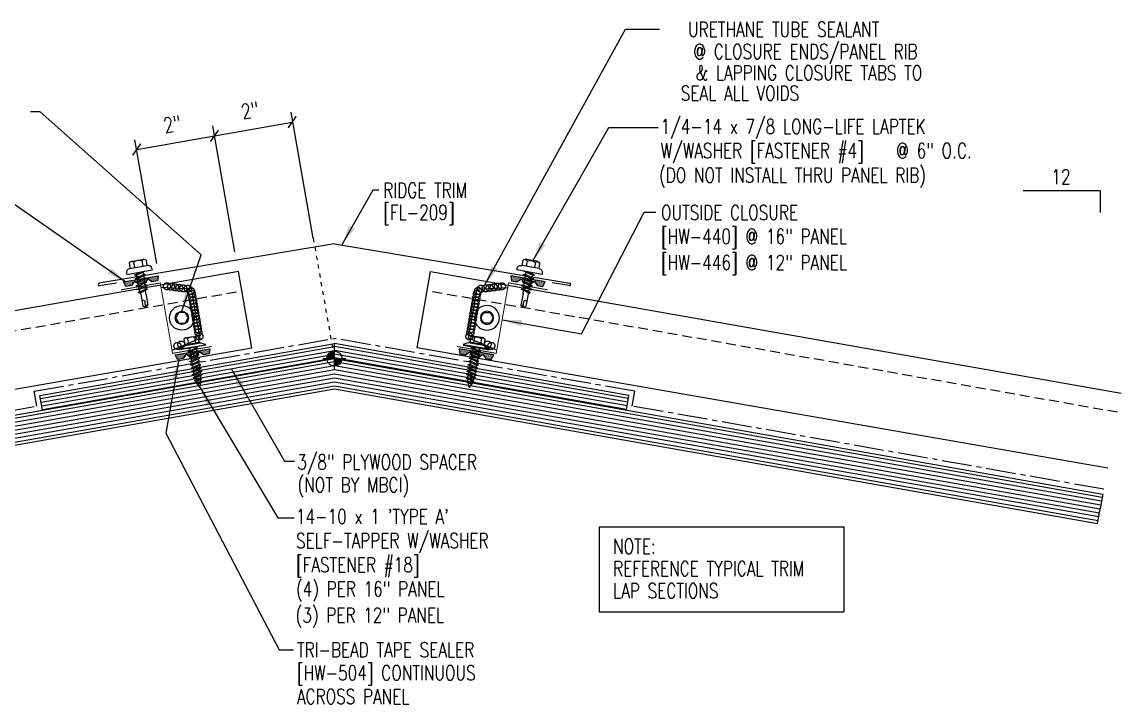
# Model space of a CAD drawing. Header units: inches. Extents: x 0.2 to 42.1, y 16.6 to 33.7.
# Drawn here: x 14.43 to 42.08, y 16.55 to 33.7 of the extents above; entities that cross this region are included whole.
import ezdxf
from ezdxf.enums import TextEntityAlignment as Align

# ---------------------------------------------------------------- set-up
doc = ezdxf.new("R2010")
doc.units = ezdxf.units.IN
doc.header["$MEASUREMENT"] = 0
for name, pattern in [('CENTER2', [1.125, 0.75, -0.125, 0.125, -0.125]), ('DASH2', [0.1875, 0.125, -0.0625]), ('DOT2', [0.125, 0, -0.125])]:
    doc.linetypes.add(name, pattern=pattern)
for name, color, linetype in [('BARRIER', 253, 'CENTER2'), ('CLO', 3, 'Continuous'), ('DIM', 2, 'Continuous'), ('FASTENER', 9, 'Continuous'), ('MARK', 1, 'Continuous'), ('PANEL', 11, 'Continuous'), ('SEALANT', 253, 'CENTER2'), ('SECTION', 11, 'Continuous'), ('TAPE', 8, 'Continuous'), ('TEXT', 2, 'Continuous'), ('TRIM', 6, 'Continuous'), ('wood', 3, 'Continuous')]:
    doc.layers.add(name, color=color, linetype=linetype)
doc.styles.add('TEXT', font='SIMPLEX', dxfattribs={"width": 0.75, "height": 6})
doc.styles.add('TEXT1', font='ROMANS.shx', dxfattribs={"width": 0.75, "height": 0.375})
doc.dimstyles.new('DETAIL$7', dxfattribs={"dimscale": 4, "dimtxt": 6, "dimasz": 0.125, "dimexe": 0.0625, "dimexo": 0.125, "dimgap": 0.0625, "dimtad": 1, "dimdec": 5, "dimzin": 3, "dimdsep": 46, "dimlunit": 4, "dimtxsty": 'TEXT', "dimblk": 'ARCHTICK', "dimcen": 0.0625, "dimclrd": 7, "dimclre": 7, "dimclrt": 2, "dimadec": 0, "dimazin": 0, "dimtfac": 0.666667, "dimtdec": 5, "dimtmove": 0, "dimatfit": 3, "dimfxl": 0, "dimfrac": 2, "dimtolj": 1, "dimtzin": 3, "dimarcsym": 0})

# ---------------------------------------------------------------- blocks, each defined once
blk = doc.blocks.new('*X5')
at = {"color": 0}
for p, q in [((-0.434, 0.135), (-0.434, 0.135)), ((-0.434, 0.123), (-0.434, 0.123)), ((-0.422, 0.141), (-0.422, 0.141)), ((-0.422, 0.129), (-0.422, 0.129)), ((-0.422, 0.117), (-0.422, 0.117)), ((-0.422, 0.105), (-0.422, 0.105)), ((-0.422, 0.094), (-0.422, 0.094)), ((-0.422, 0.082), (-0.422, 0.082)), ((-0.41, 0.135), (-0.41, 0.135)), ((-0.41, 0.123), (-0.41, 0.123)), ((-0.41, 0.111), (-0.41, 0.111)), ((-0.41, 0.1), (-0.41, 0.1)), ((-0.41, 0.088), (-0.41, 0.088)), ((-0.41, 0.076), (-0.41, 0.076)), ((-0.41, 0.064), (-0.41, 0.064)), ((-0.41, 0.053), (-0.41, 0.053)), ((-0.41, 0.041), (-0.41, 0.041)), ((-0.398, 0.141), (-0.398, 0.141)), ((-0.398, 0.129), (-0.398, 0.129)), ((-0.398, 0.117), (-0.398, 0.117)), ((-0.398, 0.105), (-0.398, 0.105)), ((-0.398, 0.094), (-0.398, 0.094)), ((-0.398, 0.082), (-0.398, 0.082)), ((-0.398, 0.07), (-0.398, 0.07)), ((-0.398, 0.059), (-0.398, 0.059)), ((-0.398, 0.047), (-0.398, 0.047)), ((-0.398, 0.035), (-0.398, 0.035)), ((-0.398, 0.023), (-0.398, 0.023)), ((-0.387, 0.135), (-0.387, 0.135)), ((-0.387, 0.123), (-0.387, 0.123)), ((-0.387, 0.111), (-0.387, 0.111)), ((-0.387, 0.1), (-0.387, 0.1)), ((-0.387, 0.088), (-0.387, 0.088)), ((-0.387, 0.076), (-0.387, 0.076)), ((-0.387, 0.064), (-0.387, 0.064)), ((-0.387, 0.053), (-0.387, 0.053)), ((-0.387, 0.041), (-0.387, 0.041)), ((-0.387, 0.029), (-0.387, 0.029)), ((-0.375, 0.141), (-0.375, 0.141)), ((-0.375, 0.129), (-0.375, 0.129)), ((-0.375, 0.117), (-0.375, 0.117)), ((-0.375, 0.105), (-0.375, 0.105)), ((-0.375, 0.094), (-0.375, 0.094)), ((-0.375, 0.082), (-0.375, 0.082)), ((-0.375, 0.07), (-0.375, 0.07)), ((-0.375, 0.059), (-0.375, 0.059)), ((-0.375, 0.047), (-0.375, 0.047)), ((-0.375, 0.035), (-0.375, 0.035)), ((-0.375, 0.023), (-0.375, 0.023)), ((-0.363, 0.135), (-0.363, 0.135)), ((-0.363, 0.123), (-0.363, 0.123)), ((-0.363, 0.111), (-0.363, 0.111)), ((-0.363, 0.1), (-0.363, 0.1)), ((-0.363, 0.088), (-0.363, 0.088)), ((-0.363, 0.076), (-0.363, 0.076)), ((-0.363, 0.064), (-0.363, 0.064)), ((-0.363, 0.053), (-0.363, 0.053)), ((-0.363, 0.041), (-0.363, 0.041)), ((-0.363, 0.029), (-0.363, 0.029)), ((-0.352, 0.141), (-0.352, 0.141)), ((-0.352, 0.129), (-0.352, 0.129)), ((-0.352, 0.117), (-0.352, 0.117)), ((-0.352, 0.105), (-0.352, 0.105)), ((-0.352, 0.094), (-0.352, 0.094)), ((-0.352, 0.082), (-0.352, 0.082)), ((-0.352, 0.07), (-0.352, 0.07)), ((-0.352, 0.059), (-0.352, 0.059)), ((-0.352, 0.047), (-0.352, 0.047)), ((-0.352, 0.035), (-0.352, 0.035)), ((-0.352, 0.023), (-0.352, 0.023)), ((-0.34, 0.135), (-0.34, 0.135)), ((-0.34, 0.123), (-0.34, 0.123)), ((-0.34, 0.111), (-0.34, 0.111)), ((-0.34, 0.1), (-0.34, 0.1)), ((-0.34, 0.088), (-0.34, 0.088)), ((-0.34, 0.076), (-0.34, 0.076)), ((-0.34, 0.064), (-0.34, 0.064)), ((-0.34, 0.053), (-0.34, 0.053)), ((-0.34, 0.041), (-0.34, 0.041)), ((-0.34, 0.029), (-0.34, 0.029)), ((-0.328, 0.141), (-0.328, 0.141)), ((-0.328, 0.129), (-0.328, 0.129)), ((-0.328, 0.117), (-0.328, 0.117)), ((-0.328, 0.105), (-0.328, 0.105)), ((-0.328, 0.094), (-0.328, 0.094)), ((-0.328, 0.082), (-0.328, 0.082)), ((-0.328, 0.07), (-0.328, 0.07)), ((-0.328, 0.059), (-0.328, 0.059)), ((-0.328, 0.047), (-0.328, 0.047)), ((-0.328, 0.035), (-0.328, 0.035)), ((-0.328, 0.023), (-0.328, 0.023)), ((-0.316, 0.135), (-0.316, 0.135)), ((-0.316, 0.123), (-0.316, 0.123)), ((-0.316, 0.111), (-0.316, 0.111)), ((-0.316, 0.1), (-0.316, 0.1)), ((-0.316, 0.088), (-0.316, 0.088)), ((-0.316, 0.076), (-0.316, 0.076)), ((-0.316, 0.064), (-0.316, 0.064)), ((-0.316, 0.053), (-0.316, 0.053)), ((-0.316, 0.041), (-0.316, 0.041)), ((-0.316, 0.029), (-0.316, 0.029)), ((-0.305, 0.141), (-0.305, 0.141)), ((-0.305, 0.129), (-0.305, 0.129)), ((-0.305, 0.117), (-0.305, 0.117)), ((-0.305, 0.105), (-0.305, 0.105)), ((-0.305, 0.094), (-0.305, 0.094)), ((-0.305, 0.082), (-0.305, 0.082)), ((-0.305, 0.07), (-0.305, 0.07)), ((-0.305, 0.059), (-0.305, 0.059)), ((-0.305, 0.047), (-0.305, 0.047)), ((-0.305, 0.035), (-0.305, 0.035)), ((-0.305, 0.023), (-0.305, 0.023)), ((-0.293, 0.135), (-0.293, 0.135)), ((-0.293, 0.123), (-0.293, 0.123)), ((-0.293, 0.111), (-0.293, 0.111)), ((-0.293, 0.1), (-0.293, 0.1)), ((-0.293, 0.088), (-0.293, 0.088)), ((-0.293, 0.076), (-0.293, 0.076)), ((-0.293, 0.064), (-0.293, 0.064)), ((-0.293, 0.053), (-0.293, 0.053)), ((-0.293, 0.041), (-0.293, 0.041)), ((-0.293, 0.029), (-0.293, 0.029)), ((-0.281, 0.141), (-0.281, 0.141)), ((-0.281, 0.129), (-0.281, 0.129)), ((-0.281, 0.117), (-0.281, 0.117)), ((-0.281, 0.105), (-0.281, 0.105)), ((-0.281, 0.094), (-0.281, 0.094)), ((-0.281, 0.082), (-0.281, 0.082)), ((-0.281, 0.07), (-0.281, 0.07)), ((-0.281, 0.059), (-0.281, 0.059)), ((-0.281, 0.047), (-0.281, 0.047)), ((-0.281, 0.035), (-0.281, 0.035)), ((-0.281, 0.023), (-0.281, 0.023)), ((-0.27, 0.135), (-0.27, 0.135)), ((-0.27, 0.123), (-0.27, 0.123)), ((-0.27, 0.111), (-0.27, 0.111)), ((-0.27, 0.1), (-0.27, 0.1)), ((-0.27, 0.088), (-0.27, 0.088)), ((-0.27, 0.076), (-0.27, 0.076)), ((-0.27, 0.064), (-0.27, 0.064)), ((-0.27, 0.053), (-0.27, 0.053)), ((-0.27, 0.041), (-0.27, 0.041)), ((-0.27, 0.029), (-0.27, 0.029)), ((-0.258, 0.141), (-0.258, 0.141)), ((-0.258, 0.129), (-0.258, 0.129)), ((-0.258, 0.117), (-0.258, 0.117)), ((-0.258, 0.105), (-0.258, 0.105)), ((-0.258, 0.094), (-0.258, 0.094)), ((-0.258, 0.082), (-0.258, 0.082)), ((-0.258, 0.07), (-0.258, 0.07)), ((-0.258, 0.059), (-0.258, 0.059)), ((-0.258, 0.047), (-0.258, 0.047)), ((-0.258, 0.035), (-0.258, 0.035)), ((-0.258, 0.023), (-0.258, 0.023)), ((-0.246, 0.135), (-0.246, 0.135)), ((-0.246, 0.123), (-0.246, 0.123)), ((-0.246, 0.111), (-0.246, 0.111)), ((-0.246, 0.1), (-0.246, 0.1)), ((-0.246, 0.088), (-0.246, 0.088)), ((-0.246, 0.076), (-0.246, 0.076)), ((-0.246, 0.064), (-0.246, 0.064)), ((-0.246, 0.053), (-0.246, 0.053)), ((-0.246, 0.041), (-0.246, 0.041)), ((-0.234, 0.141), (-0.234, 0.141)), ((-0.234, 0.129), (-0.234, 0.129)), ((-0.234, 0.117), (-0.234, 0.117)), ((-0.234, 0.105), (-0.234, 0.105)), ((-0.234, 0.094), (-0.234, 0.094)), ((-0.234, 0.082), (-0.234, 0.082)), ((-0.234, 0.07), (-0.234, 0.07)), ((-0.234, 0.059), (-0.234, 0.059)), ((-0.234, 0.047), (-0.234, 0.047)), ((-0.223, 0.135), (-0.223, 0.135)), ((-0.223, 0.123), (-0.223, 0.123)), ((-0.223, 0.111), (-0.223, 0.111)), ((-0.223, 0.1), (-0.223, 0.1)), ((-0.223, 0.088), (-0.223, 0.088)), ((-0.223, 0.076), (-0.223, 0.076)), ((-0.223, 0.064), (-0.223, 0.064)), ((-0.211, 0.141), (-0.211, 0.141)), ((-0.211, 0.129), (-0.211, 0.129)), ((-0.211, 0.117), (-0.211, 0.117)), ((-0.211, 0.105), (-0.211, 0.105)), ((-0.211, 0.094), (-0.211, 0.094)), ((-0.211, 0.082), (-0.211, 0.082)), ((-0.211, 0.07), (-0.211, 0.07)), ((-0.199, 0.135), (-0.199, 0.135)), ((-0.199, 0.123), (-0.199, 0.123)), ((-0.199, 0.111), (-0.199, 0.111)), ((-0.199, 0.1), (-0.199, 0.1)), ((-0.199, 0.088), (-0.199, 0.088)), ((-0.188, 0.141), (-0.188, 0.141)), ((-0.188, 0.129), (-0.188, 0.129)), ((-0.188, 0.117), (-0.188, 0.117)), ((-0.188, 0.105), (-0.188, 0.105)), ((-0.188, 0.094), (-0.188, 0.094)), ((-0.176, 0.135), (-0.176, 0.135)), ((-0.176, 0.123), (-0.176, 0.123)), ((-0.176, 0.111), (-0.176, 0.111)), ((-0.164, 0.141), (-0.164, 0.141)), ((-0.164, 0.129), (-0.164, 0.129)), ((-0.164, 0.117), (-0.164, 0.117)), ((-0.164, 0.105), (-0.164, 0.105)), ((-0.152, 0.135), (-0.152, 0.135)), ((-0.152, 0.123), (-0.152, 0.123)), ((-0.152, 0.111), (-0.152, 0.111)), ((-0.152, 0.1), (-0.152, 0.1)), ((-0.141, 0.141), (-0.141, 0.141)), ((-0.141, 0.129), (-0.141, 0.129)), ((-0.141, 0.117), (-0.141, 0.117)), ((-0.141, 0.105), (-0.141, 0.105)), ((-0.141, 0.094), (-0.141, 0.094)), ((-0.141, 0.082), (-0.141, 0.082)), ((-0.129, 0.135), (-0.129, 0.135)), ((-0.129, 0.123), (-0.129, 0.123)), ((-0.129, 0.111), (-0.129, 0.111)), ((-0.129, 0.1), (-0.129, 0.1)), ((-0.129, 0.088), (-0.129, 0.088)), ((-0.129, 0.076), (-0.129, 0.076)), ((-0.117, 0.141), (-0.117, 0.141)), ((-0.117, 0.129), (-0.117, 0.129)), ((-0.117, 0.117), (-0.117, 0.117)), ((-0.117, 0.105), (-0.117, 0.105)), ((-0.117, 0.094), (-0.117, 0.094)), ((-0.117, 0.082), (-0.117, 0.082)), ((-0.117, 0.07), (-0.117, 0.07)), ((-0.117, 0.059), (-0.117, 0.059)), ((-0.105, 0.135), (-0.105, 0.135)), ((-0.105, 0.123), (-0.105, 0.123)), ((-0.105, 0.111), (-0.105, 0.111)), ((-0.105, 0.1), (-0.105, 0.1)), ((-0.105, 0.088), (-0.105, 0.088)), ((-0.105, 0.076), (-0.105, 0.076)), ((-0.105, 0.064), (-0.105, 0.064)), ((-0.105, 0.053), (-0.105, 0.053)), ((-0.094, 0.141), (-0.094, 0.141)), ((-0.094, 0.129), (-0.094, 0.129)), ((-0.094, 0.117), (-0.094, 0.117)), ((-0.094, 0.105), (-0.094, 0.105)), ((-0.094, 0.094), (-0.094, 0.094)), ((-0.094, 0.082), (-0.094, 0.082)), ((-0.094, 0.07), (-0.094, 0.07)), ((-0.094, 0.059), (-0.094, 0.059)), ((-0.094, 0.047), (-0.094, 0.047)), ((-0.094, 0.035), (-0.094, 0.035)), ((-0.082, 0.135), (-0.082, 0.135)), ((-0.082, 0.123), (-0.082, 0.123)), ((-0.082, 0.111), (-0.082, 0.111)), ((-0.082, 0.1), (-0.082, 0.1)), ((-0.082, 0.088), (-0.082, 0.088)), ((-0.082, 0.076), (-0.082, 0.076)), ((-0.082, 0.064), (-0.082, 0.064)), ((-0.082, 0.053), (-0.082, 0.053)), ((-0.082, 0.041), (-0.082, 0.041)), ((-0.082, 0.029), (-0.082, 0.029)), ((-0.07, 0.141), (-0.07, 0.141)), ((-0.07, 0.129), (-0.07, 0.129)), ((-0.07, 0.117), (-0.07, 0.117)), ((-0.07, 0.105), (-0.07, 0.105)), ((-0.07, 0.094), (-0.07, 0.094)), ((-0.07, 0.082), (-0.07, 0.082)), ((-0.07, 0.07), (-0.07, 0.07)), ((-0.07, 0.059), (-0.07, 0.059)), ((-0.07, 0.047), (-0.07, 0.047)), ((-0.07, 0.035), (-0.07, 0.035)), ((-0.07, 0.023), (-0.07, 0.023)), ((-0.059, 0.135), (-0.059, 0.135)), ((-0.059, 0.123), (-0.059, 0.123)), ((-0.059, 0.111), (-0.059, 0.111)), ((-0.059, 0.1), (-0.059, 0.1)), ((-0.059, 0.088), (-0.059, 0.088)), ((-0.059, 0.076), (-0.059, 0.076)), ((-0.059, 0.064), (-0.059, 0.064)), ((-0.059, 0.053), (-0.059, 0.053)), ((-0.059, 0.041), (-0.059, 0.041)), ((-0.059, 0.029), (-0.059, 0.029)), ((-0.047, 0.141), (-0.047, 0.141)), ((-0.047, 0.129), (-0.047, 0.129)), ((-0.047, 0.117), (-0.047, 0.117)), ((-0.047, 0.105), (-0.047, 0.105)), ((-0.047, 0.094), (-0.047, 0.094)), ((-0.047, 0.082), (-0.047, 0.082)), ((-0.047, 0.07), (-0.047, 0.07)), ((-0.047, 0.059), (-0.047, 0.059)), ((-0.047, 0.047), (-0.047, 0.047)), ((-0.047, 0.035), (-0.047, 0.035)), ((-0.047, 0.023), (-0.047, 0.023)), ((-0.035, 0.135), (-0.035, 0.135)), ((-0.035, 0.123), (-0.035, 0.123)), ((-0.035, 0.111), (-0.035, 0.111)), ((-0.035, 0.1), (-0.035, 0.1)), ((-0.035, 0.088), (-0.035, 0.088)), ((-0.035, 0.076), (-0.035, 0.076)), ((-0.035, 0.064), (-0.035, 0.064)), ((-0.035, 0.053), (-0.035, 0.053)), ((-0.035, 0.041), (-0.035, 0.041)), ((-0.035, 0.029), (-0.035, 0.029)), ((-0.023, 0.141), (-0.023, 0.141)), ((-0.023, 0.129), (-0.023, 0.129)), ((-0.023, 0.117), (-0.023, 0.117)), ((-0.023, 0.105), (-0.023, 0.105)), ((-0.023, 0.094), (-0.023, 0.094)), ((-0.023, 0.082), (-0.023, 0.082)), ((-0.023, 0.07), (-0.023, 0.07)), ((-0.023, 0.059), (-0.023, 0.059)), ((-0.023, 0.047), (-0.023, 0.047)), ((-0.023, 0.035), (-0.023, 0.035)), ((-0.023, 0.023), (-0.023, 0.023)), ((-0.012, 0.135), (-0.012, 0.135)), ((-0.012, 0.123), (-0.012, 0.123)), ((-0.012, 0.111), (-0.012, 0.111)), ((-0.012, 0.1), (-0.012, 0.1)), ((-0.012, 0.088), (-0.012, 0.088)), ((-0.012, 0.076), (-0.012, 0.076)), ((-0.012, 0.064), (-0.012, 0.064)), ((-0.012, 0.053), (-0.012, 0.053)), ((-0.012, 0.041), (-0.012, 0.041)), ((-0.012, 0.029), (-0.012, 0.029)), ((0, 0.141), (0, 0.141)), ((0, 0.129), (0, 0.129)), ((0, 0.117), (0, 0.117)), ((0, 0.105), (0, 0.105)), ((0, 0.094), (0, 0.094)), ((0, 0.082), (0, 0.082)), ((0, 0.07), (0, 0.07)), ((0, 0.059), (0, 0.059)), ((0, 0.047), (0, 0.047)), ((0, 0.035), (0, 0.035)), ((0, 0.023), (0, 0.023)), ((0.012, 0.135), (0.012, 0.135)), ((0.012, 0.123), (0.012, 0.123)), ((0.012, 0.111), (0.012, 0.111)), ((0.012, 0.1), (0.012, 0.1)), ((0.012, 0.088), (0.012, 0.088)), ((0.012, 0.076), (0.012, 0.076)), ((0.012, 0.064), (0.012, 0.064)), ((0.012, 0.053), (0.012, 0.053)), ((0.012, 0.041), (0.012, 0.041)), ((0.012, 0.029), (0.012, 0.029)), ((0.023, 0.141), (0.023, 0.141)), ((0.023, 0.129), (0.023, 0.129)), ((0.023, 0.117), (0.023, 0.117)), ((0.023, 0.105), (0.023, 0.105)), ((0.023, 0.094), (0.023, 0.094)), ((0.023, 0.082), (0.023, 0.082)), ((0.023, 0.07), (0.023, 0.07)), ((0.023, 0.059), (0.023, 0.059)), ((0.023, 0.047), (0.023, 0.047)), ((0.023, 0.035), (0.023, 0.035)), ((0.023, 0.023), (0.023, 0.023)), ((0.035, 0.135), (0.035, 0.135)), ((0.035, 0.123), (0.035, 0.123)), ((0.035, 0.111), (0.035, 0.111)), ((0.035, 0.1), (0.035, 0.1)), ((0.035, 0.088), (0.035, 0.088)), ((0.035, 0.076), (0.035, 0.076)), ((0.035, 0.064), (0.035, 0.064)), ((0.035, 0.053), (0.035, 0.053)), ((0.035, 0.041), (0.035, 0.041)), ((0.035, 0.029), (0.035, 0.029)), ((0.047, 0.141), (0.047, 0.141)), ((0.047, 0.129), (0.047, 0.129)), ((0.047, 0.117), (0.047, 0.117)), ((0.047, 0.105), (0.047, 0.105)), ((0.047, 0.094), (0.047, 0.094)), ((0.047, 0.082), (0.047, 0.082)), ((0.047, 0.07), (0.047, 0.07)), ((0.047, 0.059), (0.047, 0.059)), ((0.047, 0.047), (0.047, 0.047)), ((0.047, 0.035), (0.047, 0.035)), ((0.047, 0.023), (0.047, 0.023)), ((0.059, 0.135), (0.059, 0.135)), ((0.059, 0.123), (0.059, 0.123)), ((0.059, 0.111), (0.059, 0.111)), ((0.059, 0.1), (0.059, 0.1)), ((0.059, 0.088), (0.059, 0.088)), ((0.059, 0.076), (0.059, 0.076)), ((0.059, 0.064), (0.059, 0.064)), ((0.059, 0.053), (0.059, 0.053)), ((0.059, 0.041), (0.059, 0.041)), ((0.059, 0.029), (0.059, 0.029)), ((0.07, 0.141), (0.07, 0.141)), ((0.07, 0.129), (0.07, 0.129)), ((0.07, 0.117), (0.07, 0.117)), ((0.07, 0.105), (0.07, 0.105)), ((0.07, 0.094), (0.07, 0.094)), ((0.07, 0.082), (0.07, 0.082)), ((0.07, 0.07), (0.07, 0.07)), ((0.07, 0.059), (0.07, 0.059)), ((0.07, 0.047), (0.07, 0.047)), ((0.07, 0.035), (0.07, 0.035)), ((0.07, 0.023), (0.07, 0.023)), ((0.082, 0.135), (0.082, 0.135)), ((0.082, 0.123), (0.082, 0.123)), ((0.082, 0.111), (0.082, 0.111)), ((0.082, 0.1), (0.082, 0.1)), ((0.082, 0.088), (0.082, 0.088)), ((0.082, 0.076), (0.082, 0.076)), ((0.082, 0.064), (0.082, 0.064)), ((0.082, 0.053), (0.082, 0.053)), ((0.082, 0.041), (0.082, 0.041)), ((0.082, 0.029), (0.082, 0.029)), ((0.094, 0.141), (0.094, 0.141)), ((0.094, 0.129), (0.094, 0.129)), ((0.094, 0.117), (0.094, 0.117)), ((0.094, 0.105), (0.094, 0.105)), ((0.094, 0.094), (0.094, 0.094)), ((0.094, 0.082), (0.094, 0.082)), ((0.094, 0.07), (0.094, 0.07)), ((0.094, 0.059), (0.094, 0.059)), ((0.094, 0.047), (0.094, 0.047)), ((0.094, 0.035), (0.094, 0.035)), ((0.105, 0.135), (0.105, 0.135)), ((0.105, 0.123), (0.105, 0.123)), ((0.105, 0.111), (0.105, 0.111)), ((0.105, 0.1), (0.105, 0.1)), ((0.105, 0.088), (0.105, 0.088)), ((0.105, 0.076), (0.105, 0.076)), ((0.105, 0.064), (0.105, 0.064)), ((0.105, 0.053), (0.105, 0.053)), ((0.117, 0.141), (0.117, 0.141)), ((0.117, 0.129), (0.117, 0.129)), ((0.117, 0.117), (0.117, 0.117)), ((0.117, 0.105), (0.117, 0.105)), ((0.117, 0.094), (0.117, 0.094)), ((0.117, 0.082), (0.117, 0.082)), ((0.117, 0.07), (0.117, 0.07)), ((0.117, 0.059), (0.117, 0.059)), ((0.129, 0.135), (0.129, 0.135)), ((0.129, 0.123), (0.129, 0.123)), ((0.129, 0.111), (0.129, 0.111)), ((0.129, 0.1), (0.129, 0.1)), ((0.129, 0.088), (0.129, 0.088)), ((0.129, 0.076), (0.129, 0.076)), ((0.141, 0.141), (0.141, 0.141)), ((0.141, 0.129), (0.141, 0.129)), ((0.141, 0.117), (0.141, 0.117)), ((0.141, 0.105), (0.141, 0.105)), ((0.141, 0.094), (0.141, 0.094)), ((0.141, 0.082), (0.141, 0.082)), ((0.152, 0.135), (0.152, 0.135)), ((0.152, 0.123), (0.152, 0.123)), ((0.152, 0.111), (0.152, 0.111)), ((0.152, 0.1), (0.152, 0.1)), ((0.164, 0.141), (0.164, 0.141)), ((0.164, 0.129), (0.164, 0.129)), ((0.164, 0.117), (0.164, 0.117)), ((0.164, 0.105), (0.164, 0.105)), ((0.176, 0.135), (0.176, 0.135)), ((0.176, 0.123), (0.176, 0.123)), ((0.176, 0.111), (0.176, 0.111)), ((0.188, 0.141), (0.188, 0.141)), ((0.188, 0.129), (0.188, 0.129)), ((0.188, 0.117), (0.188, 0.117)), ((0.188, 0.105), (0.188, 0.105)), ((0.188, 0.094), (0.188, 0.094)), ((0.199, 0.135), (0.199, 0.135)), ((0.199, 0.123), (0.199, 0.123)), ((0.199, 0.111), (0.199, 0.111)), ((0.199, 0.1), (0.199, 0.1)), ((0.199, 0.088), (0.199, 0.088)), ((0.211, 0.141), (0.211, 0.141)), ((0.211, 0.129), (0.211, 0.129)), ((0.211, 0.117), (0.211, 0.117)), ((0.211, 0.105), (0.211, 0.105)), ((0.211, 0.094), (0.211, 0.094)), ((0.211, 0.082), (0.211, 0.082)), ((0.211, 0.07), (0.211, 0.07)), ((0.223, 0.135), (0.223, 0.135)), ((0.223, 0.123), (0.223, 0.123)), ((0.223, 0.111), (0.223, 0.111)), ((0.223, 0.1), (0.223, 0.1)), ((0.223, 0.088), (0.223, 0.088)), ((0.223, 0.076), (0.223, 0.076)), ((0.223, 0.064), (0.223, 0.064)), ((0.234, 0.141), (0.234, 0.141)), ((0.234, 0.129), (0.234, 0.129)), ((0.234, 0.117), (0.234, 0.117)), ((0.234, 0.105), (0.234, 0.105)), ((0.234, 0.094), (0.234, 0.094)), ((0.234, 0.082), (0.234, 0.082)), ((0.234, 0.07), (0.234, 0.07)), ((0.234, 0.059), (0.234, 0.059)), ((0.234, 0.047), (0.234, 0.047)), ((0.246, 0.135), (0.246, 0.135)), ((0.246, 0.123), (0.246, 0.123)), ((0.246, 0.111), (0.246, 0.111)), ((0.246, 0.1), (0.246, 0.1)), ((0.246, 0.088), (0.246, 0.088)), ((0.246, 0.076), (0.246, 0.076)), ((0.246, 0.064), (0.246, 0.064)), ((0.246, 0.053), (0.246, 0.053)), ((0.246, 0.041), (0.246, 0.041)), ((0.258, 0.141), (0.258, 0.141)), ((0.258, 0.129), (0.258, 0.129)), ((0.258, 0.117), (0.258, 0.117)), ((0.258, 0.105), (0.258, 0.105)), ((0.258, 0.094), (0.258, 0.094)), ((0.258, 0.082), (0.258, 0.082)), ((0.258, 0.07), (0.258, 0.07)), ((0.258, 0.059), (0.258, 0.059)), ((0.258, 0.047), (0.258, 0.047)), ((0.258, 0.035), (0.258, 0.035)), ((0.258, 0.023), (0.258, 0.023)), ((0.27, 0.135), (0.27, 0.135)), ((0.27, 0.123), (0.27, 0.123)), ((0.27, 0.111), (0.27, 0.111)), ((0.27, 0.1), (0.27, 0.1)), ((0.27, 0.088), (0.27, 0.088)), ((0.27, 0.076), (0.27, 0.076)), ((0.27, 0.064), (0.27, 0.064)), ((0.27, 0.053), (0.27, 0.053)), ((0.27, 0.041), (0.27, 0.041)), ((0.27, 0.029), (0.27, 0.029)), ((0.281, 0.141), (0.281, 0.141)), ((0.281, 0.129), (0.281, 0.129)), ((0.281, 0.117), (0.281, 0.117)), ((0.281, 0.105), (0.281, 0.105)), ((0.281, 0.094), (0.281, 0.094)), ((0.281, 0.082), (0.281, 0.082)), ((0.281, 0.07), (0.281, 0.07)), ((0.281, 0.059), (0.281, 0.059)), ((0.281, 0.047), (0.281, 0.047)), ((0.281, 0.035), (0.281, 0.035)), ((0.281, 0.023), (0.281, 0.023)), ((0.293, 0.135), (0.293, 0.135)), ((0.293, 0.123), (0.293, 0.123)), ((0.293, 0.111), (0.293, 0.111)), ((0.293, 0.1), (0.293, 0.1)), ((0.293, 0.088), (0.293, 0.088)), ((0.293, 0.076), (0.293, 0.076)), ((0.293, 0.064), (0.293, 0.064)), ((0.293, 0.053), (0.293, 0.053)), ((0.293, 0.041), (0.293, 0.041)), ((0.293, 0.029), (0.293, 0.029)), ((0.305, 0.141), (0.305, 0.141)), ((0.305, 0.129), (0.305, 0.129)), ((0.305, 0.117), (0.305, 0.117)), ((0.305, 0.105), (0.305, 0.105)), ((0.305, 0.094), (0.305, 0.094)), ((0.305, 0.082), (0.305, 0.082)), ((0.305, 0.07), (0.305, 0.07)), ((0.305, 0.059), (0.305, 0.059)), ((0.305, 0.047), (0.305, 0.047)), ((0.305, 0.035), (0.305, 0.035)), ((0.305, 0.023), (0.305, 0.023)), ((0.316, 0.135), (0.316, 0.135)), ((0.316, 0.123), (0.316, 0.123)), ((0.316, 0.111), (0.316, 0.111)), ((0.316, 0.1), (0.316, 0.1)), ((0.316, 0.088), (0.316, 0.088)), ((0.316, 0.076), (0.316, 0.076)), ((0.316, 0.064), (0.316, 0.064)), ((0.316, 0.053), (0.316, 0.053)), ((0.316, 0.041), (0.316, 0.041)), ((0.316, 0.029), (0.316, 0.029)), ((0.328, 0.141), (0.328, 0.141)), ((0.328, 0.129), (0.328, 0.129)), ((0.328, 0.117), (0.328, 0.117)), ((0.328, 0.105), (0.328, 0.105)), ((0.328, 0.094), (0.328, 0.094)), ((0.328, 0.082), (0.328, 0.082)), ((0.328, 0.07), (0.328, 0.07)), ((0.328, 0.059), (0.328, 0.059)), ((0.328, 0.047), (0.328, 0.047)), ((0.328, 0.035), (0.328, 0.035)), ((0.328, 0.023), (0.328, 0.023)), ((0.34, 0.135), (0.34, 0.135)), ((0.34, 0.123), (0.34, 0.123)), ((0.34, 0.111), (0.34, 0.111)), ((0.34, 0.1), (0.34, 0.1)), ((0.34, 0.088), (0.34, 0.088)), ((0.34, 0.076), (0.34, 0.076)), ((0.34, 0.064), (0.34, 0.064)), ((0.34, 0.053), (0.34, 0.053)), ((0.34, 0.041), (0.34, 0.041)), ((0.34, 0.029), (0.34, 0.029)), ((0.352, 0.141), (0.352, 0.141)), ((0.352, 0.129), (0.352, 0.129)), ((0.352, 0.117), (0.352, 0.117)), ((0.352, 0.105), (0.352, 0.105)), ((0.352, 0.094), (0.352, 0.094)), ((0.352, 0.082), (0.352, 0.082)), ((0.352, 0.07), (0.352, 0.07)), ((0.352, 0.059), (0.352, 0.059)), ((0.352, 0.047), (0.352, 0.047)), ((0.352, 0.035), (0.352, 0.035)), ((0.352, 0.023), (0.352, 0.023)), ((0.363, 0.135), (0.363, 0.135)), ((0.363, 0.123), (0.363, 0.123)), ((0.363, 0.111), (0.363, 0.111)), ((0.363, 0.1), (0.363, 0.1)), ((0.363, 0.088), (0.363, 0.088)), ((0.363, 0.076), (0.363, 0.076)), ((0.363, 0.064), (0.363, 0.064)), ((0.363, 0.053), (0.363, 0.053)), ((0.363, 0.041), (0.363, 0.041)), ((0.363, 0.029), (0.363, 0.029)), ((0.375, 0.141), (0.375, 0.141)), ((0.375, 0.129), (0.375, 0.129)), ((0.375, 0.117), (0.375, 0.117)), ((0.375, 0.105), (0.375, 0.105)), ((0.375, 0.094), (0.375, 0.094)), ((0.375, 0.082), (0.375, 0.082)), ((0.375, 0.07), (0.375, 0.07)), ((0.375, 0.059), (0.375, 0.059)), ((0.375, 0.047), (0.375, 0.047)), ((0.375, 0.035), (0.375, 0.035)), ((0.375, 0.023), (0.375, 0.023)), ((0.387, 0.135), (0.387, 0.135)), ((0.387, 0.123), (0.387, 0.123)), ((0.387, 0.111), (0.387, 0.111)), ((0.387, 0.1), (0.387, 0.1)), ((0.387, 0.088), (0.387, 0.088)), ((0.387, 0.076), (0.387, 0.076)), ((0.387, 0.064), (0.387, 0.064)), ((0.387, 0.053), (0.387, 0.053)), ((0.387, 0.041), (0.387, 0.041)), ((0.387, 0.029), (0.387, 0.029)), ((0.398, 0.141), (0.398, 0.141)), ((0.398, 0.129), (0.398, 0.129)), ((0.398, 0.117), (0.398, 0.117)), ((0.398, 0.105), (0.398, 0.105)), ((0.398, 0.094), (0.398, 0.094)), ((0.398, 0.082), (0.398, 0.082)), ((0.398, 0.07), (0.398, 0.07)), ((0.398, 0.059), (0.398, 0.059)), ((0.398, 0.047), (0.398, 0.047)), ((0.398, 0.035), (0.398, 0.035)), ((0.398, 0.023), (0.398, 0.023)), ((0.41, 0.135), (0.41, 0.135)), ((0.41, 0.123), (0.41, 0.123)), ((0.41, 0.111), (0.41, 0.111)), ((0.41, 0.1), (0.41, 0.1)), ((0.41, 0.088), (0.41, 0.088)), ((0.41, 0.076), (0.41, 0.076)), ((0.41, 0.064), (0.41, 0.064)), ((0.41, 0.053), (0.41, 0.053)), ((0.41, 0.041), (0.41, 0.041)), ((0.422, 0.141), (0.422, 0.141)), ((0.422, 0.129), (0.422, 0.129)), ((0.422, 0.117), (0.422, 0.117)), ((0.422, 0.105), (0.422, 0.105)), ((0.422, 0.094), (0.422, 0.094)), ((0.422, 0.082), (0.422, 0.082)), ((0.434, 0.135), (0.434, 0.135)), ((0.434, 0.123), (0.434, 0.123))]:
    blk.add_line(p, q, dxfattribs=at)
blk = doc.blocks.new('MB_DBTAP')
at = {"layer": 'TAPE', "color": 9}
blk.add_lwpolyline([(-0.403, 0.018), (-0.442, 0.141), (0.442, 0.141), (0.403, 0.018), (0.26, 0.018), (0.17, 0.109), (0.079, 0.018), (0, 0.018), (-0.079, 0.018), (-0.17, 0.109), (-0.26, 0.018)], close=True, dxfattribs=at)
at = {"layer": 'TAPE', "color": 251}
blk.add_blockref('*X5', (0, 0), dxfattribs=at)
blk = doc.blocks.new('A$C23AA14D5')
at = {"layer": 'CLO', "const_width": 0.0239}
blk.add_lwpolyline([(2.284, 0.187), (1.299, 0.014), (0.987, 1.785), (0.002, 1.611)], dxfattribs=at)
at = {"layer": 'CLO'}
blk.add_lwpolyline([(1.285, 0.094), (1.993, 0.397), (1.776, 1.628), (1.007, 1.67)], dxfattribs=at)
blk = doc.blocks.new('MB_516W')
blk.add_lwpolyline([(-0.078, 0.135), (-0.156, 0), (-0.078, -0.135), (0.078, -0.135), (0.156, 0), (0.078, 0.135)], close=True)
for radius in [0.312, 0.166]:
    blk.add_circle((0, 0), radius)
blk = doc.blocks.new('st10')
at = {"layer": 'FASTENER'}
for p, q in [((-0.135, 0.302), (0.135, 0.302)), ((-0.217, 0.114), (-0.326, 0.059)), ((-0.326, 0.059), (-0.326, 0.049)), ((-0.326, 0.049), (0.326, 0.049)), ((-0.217, 0.114), (0.217, 0.114)), ((-0.193, 0.137), (0.193, 0.137)), ((-0.193, 0.119), (0.193, 0.119)), ((-0.181, 0.276), (-0.181, 0.137)), ((-0.181, 0.137), (0.181, 0.137)), ((-0.129, 0.035), (-0.124, 0.037)), ((-0.096, 0.017), (-0.129, 0.035)), ((-0.129, -0.049), (0.096, 0.015)), ((-0.124, 0.037), (-0.08, 0.037)), ((-0.096, 0.017), (-0.025, 0.037)), ((-0.089, 0.276), (-0.089, 0.137)), ((-0.08, 0.037), (0.08, 0.037)), ((-0.08, 0.021), (-0.08, -0.035)), ((0.08, 0.037), (0.08, 0.011)), ((0.089, 0.276), (0.089, 0.137)), ((0.129, -0.003), (0.096, 0.015)), ((0.181, 0.276), (0.181, 0.137)), ((0.217, 0.114), (0.326, 0.059)), ((0.326, 0.059), (0.326, 0.049)), ((-0.096, -0.068), (-0.129, -0.049)), ((-0.129, -0.134), (0.096, -0.069)), ((-0.096, -0.152), (-0.129, -0.134)), ((-0.129, -0.218), (0.096, -0.154)), ((-0.096, -0.237), (-0.129, -0.218)), ((-0.129, -0.303), (0.096, -0.238)), ((-0.096, -0.068), (0.129, -0.004)), ((-0.096, -0.152), (0.129, -0.088)), ((-0.096, -0.237), (0.129, -0.172)), ((-0.096, -0.321), (0.129, -0.257)), ((-0.08, -0.063), (-0.08, -0.12)), ((-0.08, -0.148), (-0.08, -0.204)), ((-0.08, -0.232), (-0.08, -0.288)), ((0.08, -0.016), (0.08, -0.074)), ((0.08, -0.102), (0.08, -0.158)), ((0.08, -0.186), (0.08, -0.243)), ((0.08, -0.27), (0.08, -0.327)), ((0.129, -0.088), (0.096, -0.069)), ((0.129, -0.172), (0.096, -0.154)), ((0.129, -0.257), (0.096, -0.238)), ((-0.096, -0.321), (-0.129, -0.303)), ((-0.129, -0.387), (0.096, -0.323)), ((-0.096, -0.406), (-0.129, -0.387)), ((-0.129, -0.471), (0.096, -0.407)), ((-0.096, -0.49), (-0.129, -0.471)), ((-0.129, -0.556), (0.096, -0.491)), ((-0.096, -0.406), (0.129, -0.341)), ((-0.096, -0.49), (0.129, -0.426)), ((-0.096, -0.575), (0.129, -0.51)), ((-0.08, -0.317), (-0.08, -0.373)), ((-0.08, -0.401), (-0.08, -0.457)), ((-0.08, -0.485), (-0.08, -0.542)), ((0.08, -0.355), (0.08, -0.412)), ((0.08, -0.44), (0.08, -0.496)), ((0.08, -0.524), (0.08, -0.58)), ((0.129, -0.341), (0.096, -0.323)), ((0.129, -0.426), (0.096, -0.407)), ((0.129, -0.51), (0.096, -0.491)), ((-0.096, -0.575), (-0.129, -0.556)), ((-0.129, -0.64), (0.096, -0.576)), ((-0.096, -0.659), (-0.129, -0.64)), ((-0.121, -0.722), (0.092, -0.662)), ((-0.088, -0.741), (-0.121, -0.722)), ((-0.096, -0.659), (0.129, -0.595)), ((-0.095, -0.799), (0.071, -0.752)), ((-0.061, -0.818), (-0.095, -0.799)), ((-0.088, -0.741), (0.125, -0.68)), ((-0.08, -0.57), (-0.08, -0.626)), ((-0.061, -0.818), (0.104, -0.771)), ((0.104, -0.771), (0.071, -0.752)), ((0.125, -0.68), (0.092, -0.662)), ((0.129, -0.595), (0.096, -0.576)), ((-0.063, -0.877), (0.034, -0.847)), ((-0.029, -0.895), (-0.063, -0.877)), ((-0.029, -0.895), (0.068, -0.866)), ((0.068, -0.866), (0.034, -0.847))]:
    blk.add_line(p, q, dxfattribs=at)
blk.add_lwpolyline([(-0.331, 0.037), (-0.331, 0.049), (0.331, 0.049), (0.331, 0.037)], close=True, dxfattribs=at)
for centre, radius, start, end in [((-0.135, 0.25), 0.0527, 29.8754, 150.1246), ((0, 0.138), 0.164, 56.9974, 123.0026), ((0.135, 0.25), 0.0527, 29.8754, 150.1246), ((-0.193, 0.128), 0.00894, 90, 270), ((0.193, 0.128), 0.00894, 270, 90), ((0.676, -0.642), 0.757, 180.9696, 185.1765), ((0.676, -0.642), 0.757, 187.255, 191.3837), ((0.676, -0.642), 0.757, 193.4363, 197.6723), ((-0.676, -0.642), 0.757, 343.5473, 349.3968), ((-0.676, -0.642), 0.757, 351.6648, 356.0901), ((-0.676, -0.642), 0.757, 358.2537, 2.5109), ((0.676, -0.642), 0.757, 199.1495, 206.7351), ((-0.676, -0.642), 0.757, 333.2649, 342.2085)]:
    blk.add_arc(centre, radius, start, end, dxfattribs=at)
blk = doc.blocks.new('MB_DW4')
at = {"layer": 'FASTENER'}
for p, q in [((-0.217, 0.305), (-0.217, 0.171)), ((-0.163, 0.337), (0.159, 0.337)), ((-0.108, 0.305), (-0.108, 0.171)), ((0.105, 0.305), (0.105, 0.171)), ((0.214, 0.305), (0.214, 0.171)), ((-0.326, 0.071), (-0.326, 0.037)), ((-0.326, 0.037), (0.322, 0.037)), ((-0.226, 0.171), (0.214, 0.171)), ((-0.141, -0.014), (0.037, 0.037)), ((-0.105, -0.034), (0.137, 0.035)), ((-0.088, 0.037), (-0.088, 0.001)), ((-0.088, 0.037), (0.085, 0.037)), ((0.085, 0.037), (0.134, 0.037)), ((0.085, 0.02), (0.085, -0.041)), ((0.137, 0.035), (0.134, 0.037)), ((0.322, 0.071), (0.322, 0.037)), ((-0.105, -0.034), (-0.141, -0.014)), ((-0.141, -0.105), (0.102, -0.036)), ((-0.105, -0.125), (-0.141, -0.105)), ((-0.141, -0.196), (0.102, -0.127)), ((-0.105, -0.216), (-0.141, -0.196)), ((-0.141, -0.287), (0.102, -0.217)), ((-0.105, -0.125), (0.137, -0.056)), ((-0.105, -0.216), (0.137, -0.147)), ((-0.105, -0.307), (0.137, -0.238)), ((-0.088, -0.029), (-0.088, -0.09)), ((-0.088, -0.12), (-0.088, -0.181)), ((-0.084, -0.27), (-0.088, -0.211)), ((0.077, -0.315), (0.082, -0.253)), ((0.084, -0.223), (0.085, -0.211)), ((0.085, -0.071), (0.085, -0.131)), ((0.085, -0.162), (0.085, -0.211)), ((0.137, -0.056), (0.102, -0.036)), ((0.137, -0.147), (0.102, -0.127)), ((0.137, -0.238), (0.102, -0.217)), ((-0.105, -0.307), (-0.141, -0.287)), ((-0.141, -0.378), (0.102, -0.308)), ((-0.105, -0.398), (-0.141, -0.378)), ((-0.122, -0.463), (0.089, -0.403)), ((-0.086, -0.483), (-0.122, -0.463)), ((-0.105, -0.398), (0.137, -0.328)), ((-0.086, -0.483), (0.124, -0.423)), ((-0.078, -0.36), (-0.082, -0.3)), ((-0.071, -0.449), (-0.075, -0.389)), ((-0.066, -0.516), (-0.069, -0.478)), ((-0.066, -0.516), (-0.066, -0.82)), ((0.063, -0.515), (0.068, -0.439)), ((0.063, -0.516), (0.063, -0.82)), ((0.071, -0.408), (0.075, -0.346)), ((0.124, -0.423), (0.089, -0.403)), ((0.137, -0.328), (0.102, -0.308)), ((-0.002, -0.866), (-0.066, -0.82)), ((-0.003, -0.854), (0.009, -0.714)), ((-0.002, -0.866), (0.063, -0.82))]:
    blk.add_line(p, q, dxfattribs=at)
for centre, radius, start, end in [((-0.163, 0.274), 0.0628, 29.8754, 150.1246), ((-0.002, 0.141), 0.196, 56.9974, 123.0026), ((0.159, 0.274), 0.0628, 29.8754, 150.1246), ((-0.226, 0.071), 0.1, 90, 180), ((0.222, 0.071), 0.1, 0, 90), ((0.073, -0.516), 0.01, 175.9484, 180), ((-0.036, -0.723), 0.0461, 11.1445, 130.906), ((0.039, -0.855), 0.0422, 55.4585, 194.8454)]:
    blk.add_arc(centre, radius, start, end, dxfattribs=at)
blk = doc.blocks.new('slopr1')
at = {"layer": 'MARK', "color": 6}
blk.add_lwpolyline([(0, 0), (0, 0.1368), (-0.4871, 0.1368)], dxfattribs=at)
at = {"layer": 'MARK', "color": 2, "style": 'TEXT1', "width": 0.75}
blk.add_text('12', height=0.09375, dxfattribs=at).set_placement((-0.3095, 0.1779))
blk.add_attdef('SLOPR1', (0.0415, 0.0243), '', height=0.0938, dxfattribs=at)
blk = doc.blocks.new('FD-F4')
at = {"layer": 'TEXT', "style": 'TEXT1', "width": 0.75}
for s, p in [('1/4-14 x 7/8 LONG-LIFE LAPTEK', (0.0047, -0.0408)), ('W/WASHER [FASTENER #4]', (0.0047, -0.1926))]:
    blk.add_text(s, height=0.09375, dxfattribs=at).set_placement(p)
blk.add_attdef('(QUANTITY)', (1.4847, -0.1926), '', height=0.0938, dxfattribs=at)
at = {"layer": 'TEXT', "style": 'TEXT1', "flags": 1}
for tag, p in [('Color', (0.0624, -0.4349)), ('Calc', (0.0624, -0.4349)), ('Opt1', (0.0624, -0.4349)), ('Opt2', (0.0624, -0.4349)), ('Opt3', (0.0624, -0.4349)), ('Description', (0.0624, -0.4349)), ('Multiple', (0.0624, -0.4349)), ('Part', (0.0624, -0.4349)), ('Spare1', (0.0624, -0.6224)), ('Spare2', (0.0624, -0.6224)), ('Spare3', (0.0624, -0.6224)), ('Spare4', (0.0624, -0.6224)), ('Spare5', (0.0624, -0.6224)), ('Spare6', (0.0624, -0.6224)), ('Spare7', (0.0624, -0.6224)), ('Spare8', (0.0624, -0.6224)), ('Spare9', (0.0624, -0.6224)), ('Spare10', (0.0624, -0.6224))]:
    blk.add_attdef(tag, p, '', height=0.0938, dxfattribs=at)
blk = doc.blocks.new('A$C30686E82')
for p, q in [((-2.715, 0.761), (3.437, 0.761)), ((-2.715, 0.761), (-2.715, -1.379)), ((3.437, 0.761), (3.437, -1.379)), ((-2.715, -1.379), (3.437, -1.379))]:
    blk.add_line(p, q)
at = {"layer": 'TEXT', "style": 'TEXT1', "width": 0.75}
for s, p in [('NOTE:', (-2.368, 0.081)), ('REFERENCE TYPICAL TRIM', (-2.368, -0.477)), ('LAP SECTIONS', (-2.368, -1.035))]:
    blk.add_text(s, height=0.375, dxfattribs=at).set_placement(p)
blk = doc.blocks.new('_ArchTick')
at = {"color": 0, "linetype": 'ByBlock', "const_width": 0.15}
blk.add_lwpolyline([(-0.5, -0.5), (0.5, 0.5)], dxfattribs=at)
blk = doc.blocks.new('FD-F18')
at = {"layer": 'TEXT', "style": 'TEXT1', "width": 0.75}
for s, p in [("14-10 x 1 'TYPE A'", (0.0047, -0.0408)), ('SELF-TAPPER W/WASHER', (0.0047, -0.1926)), ('[FASTENER #18]', (0.0047, -0.3444))]:
    blk.add_text(s, height=0.09375, dxfattribs=at).set_placement(p)
blk.add_attdef('(QUANTITY)', (0.0047, -0.4962), '', height=0.0938, dxfattribs=at)
at = {"layer": 'TEXT', "style": 'TEXT1', "flags": 1}
for tag, p in [('Color', (0.0311, -0.7246)), ('Calc', (0.0311, -0.7246)), ('Opt1', (0.0311, -0.7246)), ('Opt2', (0.0311, -0.7246)), ('Opt3', (0.0311, -0.7246)), ('Description', (0.0311, -0.7246)), ('Multiple', (0.0311, -0.7246)), ('Part', (0.0311, -0.7246)), ('Spare1', (0.0311, -0.9121)), ('Spare2', (0.0311, -0.9121)), ('Spare3', (0.0311, -0.9121)), ('Spare4', (0.0311, -0.9121)), ('Spare5', (0.0311, -0.9121)), ('Spare6', (0.0311, -0.9121)), ('Spare7', (0.0311, -0.9121)), ('Spare8', (0.0311, -0.9121)), ('Spare9', (0.0311, -0.9121)), ('Spare10', (0.0311, -0.9121))]:
    blk.add_attdef(tag, p, '', height=0.0938, dxfattribs=at)
blk = doc.blocks.new('wp')
at = {"layer": 'SECTION'}
for p, q in [((0, -0.0958), (0, 0.0958)), ((-0.0958, 0), (0.0958, 0))]:
    blk.add_line(p, q, dxfattribs=at)
at = {"layer": 'SECTION', "const_width": 0.0625}
for points in [[(0, 0.0312, 0.414214), (-0.0312, 0, 1)], [(0, -0.0312, 0.414214), (0.0312, 0, 1)]]:
    blk.add_lwpolyline(points, format="xyb", dxfattribs=at)
at = {"layer": 'SECTION'}
blk.add_circle((0, 0), 0.0625, dxfattribs=at)

msp = doc.modelspace()

# ---------------------------------------------------------------- linework, layer by layer
for p, q in [((14.89195, 31.44153), (14.65128, 31.44153)), ((30.08776, 28.91606), (30.38109, 28.91606)), ((20.90361, 17.9183), (21.26708, 17.9183))]:
    msp.add_line(p, q)
at = {"layer": 'BARRIER'}
for points in [[(2.91895, 21.94985), (14.80356, 24.04543), (14.73844, 24.41473), (22.29306, 25.74682)], [(41.64526, 21.95372), (29.78257, 24.04543), (29.84769, 24.41473), (22.29306, 25.74682)]]:
    msp.add_lwpolyline(points, dxfattribs=at)
at = {"layer": 'DIM', "color": 7}
for p, q in [((21.7595, 28.26513), (21.20089, 31.43315)), ((19.78988, 27.91783), (19.23127, 31.08585)), ((19.27468, 30.83965), (21.23016, 31.18445)), ((17.82388, 27.63272), (17.27579, 30.74105)), ((17.31921, 30.49485), (19.27468, 30.83965))]:
    msp.add_line(p, q, dxfattribs=at)
at = {"layer": 'PANEL'}
for p, q in [((19.8767, 27.42542), (2.5052, 24.3709)), ((20.21492, 25.50731), (19.8767, 27.42542)), ((24.37121, 25.50731), (24.70942, 27.42542)), ((24.70942, 27.42542), (42.08092, 24.3709)), ((2.83778, 22.48478), (20.21492, 25.50731)), ((41.74835, 22.48478), (24.37121, 25.50731))]:
    msp.add_line(p, q, dxfattribs=at)
at = {"layer": 'PANEL', "color": 251, "linetype": 'DASH2', "ltscale": 2}
for p, q in [((2.5904, 23.88704), (19.9619, 26.94157)), ((41.99573, 23.88704), (24.62423, 26.94157))]:
    msp.add_line(p, q, dxfattribs=at)
at = {"layer": 'SEALANT'}
for centre in [(18.07985, 27.05706), (18.18336, 27.04269), (18.28563, 27.02951), (18.38913, 27.01514), (26.197, 27.01514), (26.3005, 27.02951), (26.40277, 27.04269), (26.50627, 27.05706), (18.4914, 27.00195), (18.60686, 26.99535), (18.68133, 26.93872), (18.7045, 26.86828), (18.72182, 26.77792), (25.86431, 26.77792), (25.88162, 26.86828), (25.9048, 26.93872), (25.97927, 26.99535), (26.09473, 27.00195), (18.73541, 26.69776), (18.749, 26.6176), (18.76258, 26.53743), (18.77617, 26.45727), (25.80995, 26.45727), (25.82354, 26.53743), (25.83713, 26.6176), (25.85072, 26.69776), (18.78976, 26.37711), (18.80335, 26.29694), (18.81694, 26.21678), (25.76918, 26.21678), (25.78277, 26.29694), (25.79636, 26.37711), (18.83053, 26.13662), (18.84412, 26.05646), (18.85771, 25.97629), (25.72842, 25.97629), (25.74201, 26.05646), (25.7556, 26.13662), (18.8713, 25.89613), (18.89776, 25.79503), (25.68837, 25.79503), (25.71483, 25.89613), (18.34371, 25.55706), (18.4402, 25.59128), (26.14593, 25.59128), (26.24242, 25.55706)]:
    msp.add_circle(centre, 0.08824, dxfattribs=at)
at = {"layer": 'TEXT', "linetype": 'DOT2'}
msp.add_line((21.7595, 28.26513), (22.29306, 25.23911), dxfattribs=at)
at = {"layer": 'TRIM'}
for p, q in [((22.29306, 28.12183), (16.3747, 27.13544)), ((22.29306, 28.12183), (28.21143, 27.13544)), ((16.38498, 27.07379), (16.81218, 27.14499)), ((28.20115, 27.07379), (27.77395, 27.14499))]:
    msp.add_line(p, q, dxfattribs=at)
for centre, start, end in [((16.37984, 27.10461), 99.462322, 279.462322), ((28.20629, 27.10461), 260.537678, 80.537678)]:
    msp.add_arc(centre, 0.03125, start, end, dxfattribs=at)
at = {"layer": 'wood'}
for p, q in [((14.88324, 24.31334), (22.29306, 25.61989)), ((22.29306, 25.23911), (22.29306, 25.61989)), ((29.70288, 24.31334), (22.29306, 25.61989)), ((14.94836, 23.94404), (14.88324, 24.31334)), ((29.63777, 23.94404), (29.70288, 24.31334))]:
    msp.add_line(p, q, dxfattribs=at)
at = {"layer": 'wood', "color": 9}
for p, q in [((14.89683, 24.23626), (22.29306, 25.54042)), ((14.91311, 24.14394), (22.29306, 25.44522)), ((29.68929, 24.23626), (22.29306, 25.54042)), ((29.67301, 24.14394), (22.29306, 25.44522)), ((14.92939, 24.05161), (22.29306, 25.35002)), ((14.94567, 23.95928), (22.29306, 25.25483)), ((29.65673, 24.05161), (22.29306, 25.35002)), ((29.64045, 23.95928), (22.29306, 25.25483)), ((15.98346, 24.42786), (15.98676, 24.42844)), ((28.60266, 24.42786), (28.59937, 24.42844))]:
    msp.add_line(p, q, dxfattribs=at)
at = {"layer": 'wood', "color": 3, "linetype": 'CONTINUOUS'}
for p, q in [((2.94066, 21.82675), (22.29306, 25.23911)), ((22.29306, 25.23911), (41.62356, 21.83062)), ((3.07089, 21.08815), (22.29306, 24.47754)), ((22.29306, 24.47754), (41.49332, 21.09201)), ((41.62356, 21.83062), (41.55844, 21.46132)), ((41.49332, 21.09201), (41.55844, 21.46132))]:
    msp.add_line(p, q, dxfattribs=at)
at = {"layer": 'wood', "color": 9, "linetype": 'CONTINUOUS'}
for p, q in [((2.95368, 21.75289), (22.29306, 25.16295)), ((22.29306, 25.16295), (41.61053, 21.75676)), ((2.97104, 21.65441), (22.29306, 25.06141)), ((2.98841, 21.55593), (22.29306, 24.95986)), ((22.29306, 25.06141), (41.59317, 21.65828)), ((22.29306, 24.95986), (41.5758, 21.5598)), ((3.00577, 21.45745), (22.29306, 24.85832)), ((3.02314, 21.35897), (22.29306, 24.75678)), ((3.0405, 21.26049), (22.29306, 24.65524)), ((22.29306, 24.85832), (41.55844, 21.46132)), ((22.29306, 24.75678), (41.54107, 21.36283)), ((22.29306, 24.65524), (41.52371, 21.26435)), ((3.05787, 21.16201), (22.29306, 24.55369)), ((22.29306, 24.55369), (41.50634, 21.16587))]:
    msp.add_line(p, q, dxfattribs=at)

# ---------------------------------------------------------------- block references
msp.add_blockref('A$C30686E82', (31.67058, 20.24845))
at = {"layer": 'CLO'}
msp.add_blockref('A$C23AA14D5', (16.92382, 25.35538), dxfattribs=at)
at = {"layer": 'CLO', "xscale": -1}
msp.add_blockref('A$C23AA14D5', (27.66231, 25.35538), dxfattribs=at)
at = {"layer": 'DIM', "color": 7, "yscale": 0.25, "zscale": 0.25}
for p, xscale, rotation in [((21.23016, 31.18445), 0.2499999999999999, 10.00000000000004), ((19.27468, 30.83965), 0.25, 10.00000000000004), ((17.31921, 30.49485), 0.25, 190.0000000000001)]:
    msp.add_blockref('_ArchTick', p, dxfattribs=dict(at, xscale=xscale, rotation=rotation))
at = {"layer": 'FASTENER'}
for name, p, rotation in [('MB_DW4', (17.39721, 27.37464), 10), ('st10', (18.7318, 25.48198), 10.00000000000027)]:
    msp.add_blockref(name, p, dxfattribs=dict(at, rotation=rotation))
at = {"layer": 'FASTENER', "xscale": -1}
for name, p, rotation in [('MB_DW4', (27.18892, 27.37464), 350.0000000000001), ('st10', (25.85433, 25.48198), 349.9999999999997)]:
    msp.add_blockref(name, p, dxfattribs=dict(at, rotation=rotation))
at = {"layer": 'FASTENER'}
msp.add_blockref('MB_516W', (18.45638, 26.26253), dxfattribs=at)
at = {"layer": 'FASTENER', "xscale": -1}
msp.add_blockref('MB_516W', (26.12975, 26.26253), dxfattribs=at)
at = {"layer": 'MARK', "xscale": 4, "yscale": 4, "zscale": 4}
msp.add_blockref('slopr1', (41.56635, 28.90956), dxfattribs=at)
at = {"layer": 'TAPE', "rotation": 10.00000000000001}
for p in [(17.44814, 27.10346), (18.74577, 25.27027)]:
    msp.add_blockref('MB_DBTAP', p, dxfattribs=at)
at = {"layer": 'TAPE', "xscale": -1, "rotation": 350.0000000000001}
for p in [(27.13799, 27.10346), (25.84036, 25.27027)]:
    msp.add_blockref('MB_DBTAP', p, dxfattribs=at)
at = {"layer": 'TEXT', "xscale": 4, "zscale": 4}
for name, p, yscale, values in [('FD-F4', (30.48185, 31.04848), 4, {'(QUANTITY)': '@ 6" O.C.'}), ('FD-F18', (21.30645, 21.24284), 3.999999999999998, {'(QUANTITY)': '(4) PER 16" PANEL'})]:
    msp.add_blockref(name, p, dxfattribs=dict(at, yscale=yscale)).add_auto_attribs(values)
at = {"layer": 'TEXT', "xscale": 3, "yscale": 3, "zscale": 3}
msp.add_blockref('wp', (22.29306, 25.23911), dxfattribs=at)

# ---------------------------------------------------------------- texts
at = {"layer": 'DIM', "color": 2, "char_height": 0.375, "attachment_point": 5, "rotation": 10, "style": 'TEXT1'}
for insert in [(20.17025, 31.47808), (18.21477, 31.13327)]:
    msp.add_mtext('\\A1;2"', dxfattribs=dict(at, insert=insert))
at = {"layer": 'TEXT', "style": 'TEXT1', "width": 0.75}
for s, p in [('URETHANE TUBE SEALANT', (35.9984, 33.32557)), ('@ CLOSURE ENDS/PANEL RIB', (36.9599, 32.76935)), ('& LAPPING CLOSURE TABS TO', (37.08171, 32.23502)), ('SEAL ALL VOIDS', (33.98357, 31.72318))]:
    msp.add_text(s, height=0.375, dxfattribs=at).set_placement(p, align=Align.RIGHT)
for s, p in [('(DO NOT INSTALL THRU PANEL RIB)', (30.45831, 29.66273, 0)), ('RIDGE TRIM', (23.52057, 29.28145)), ('[FL-209]', (23.52057, 28.72563)), ('OUTSIDE CLOSURE', (30.50827, 28.72243)), ('[HW-440] @ 16" PANEL', (30.50827, 28.12243)), ('[HW-446] @ 12" PANEL', (30.50827, 27.46539)), ('3/8" PLYWOOD SPACER', (21.35689, 22.44885)), ('(NOT BY MBCI)', (21.36258, 21.8767)), ('(3) PER 12" PANEL', (21.31631, 18.60003)), ('TRI-BEAD TAPE SEALER', (21.34856, 17.72882)), ('[HW-504] CONTINUOUS', (21.34856, 17.14967)), ('ACROSS PANEL', (21.34856, 16.55349))]:
    msp.add_text(s, height=0.375, dxfattribs=at).set_placement(p)

# ---------------------------------------------------------------- leaders
for points in [[(26.07606, 27.08819), (29.61186, 33.51878), (30.47155, 33.51878)], [(18.45099, 26.42846), (18.9406, 27.84454), (14.89195, 31.44153)], [(27.2815, 27.69722), (29.19737, 31.04865), (30.44085, 31.04865)], [(17.04593, 27.15748), (13.946, 29.32199), (13.42939, 29.32199)], [(22.48531, 28.10835), (23.26796, 29.48173), (23.41397, 29.48173)], [(26.51205, 26.21378), (28.50654, 25.86293), (30.08776, 28.91606)], [(18.38022, 25.22458), (18.05156, 23.36087), (20.90361, 17.9183)], [(19.69623, 24.98733), (21.03589, 22.65594), (21.29069, 22.65594)], [(18.90489, 24.52349), (20.87311, 21.2342), (21.28361, 21.2342)]]:
    msp.add_leader(points, dimstyle='DETAIL$7')

doc.saveas('drawing.dxf')
